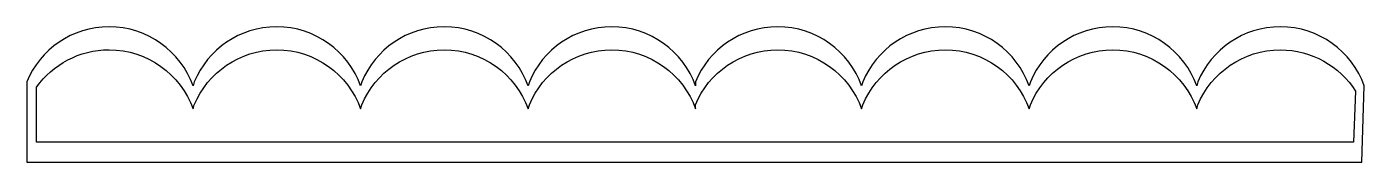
# Model space of a CAD drawing. Header units: centimetres. Extents: x -10.6 to 9.2, y -0.9 to 1.1.
import ezdxf

# ---------------------------------------------------------------- set-up
doc = ezdxf.new("R2010")
doc.units = ezdxf.units.CM
doc.header["$MEASUREMENT"] = 0
doc.layers.add('Camada 1', color=7, linetype='Continuous')

msp = doc.modelspace()

# ---------------------------------------------------------------- linework, layer by layer
at = {"layer": 'Camada 1'}
for points in [[(9.12291, -0.93494), (9.12291, -0.93494), (-10.61474, -0.93494), (-10.61474, -0.93494), (-10.61474, -0.93494), (-10.61474, -0.93494), (-10.61474, 0.25537), (-10.61474, 0.25537), (-10.61474, 0.25537), (-10.41654, 0.7326), (-9.94601, 1.0682), (-9.39705, 1.0682), (-9.39705, 1.0682), (-8.82499, 1.0682), (-8.33808, 0.70376), (-8.15578, 0.19444), (-8.15578, 0.19444), (-8.15578, 0.19444), (-8.13784, 0.2554), (-8.13784, 0.2554), (-8.13784, 0.2554), (-7.93964, 0.73263), (-7.46911, 1.06823), (-6.92015, 1.06823), (-6.92015, 1.06823), (-6.34809, 1.06823), (-5.86118, 0.70379), (-5.67888, 0.19447), (-5.67888, 0.19447), (-5.67888, 0.19447), (-5.66094, 0.25543), (-5.66094, 0.25543), (-5.66094, 0.25543), (-5.46274, 0.73266), (-4.99221, 1.06826), (-4.44325, 1.06826), (-4.44325, 1.06826), (-3.87119, 1.06826), (-3.38428, 0.70382), (-3.20198, 0.1945), (-3.20198, 0.1945), (-3.20198, 0.1945), (-3.18404, 0.25546), (-3.18404, 0.25546), (-3.18404, 0.25546), (-2.98587, 0.73269), (-2.51533, 1.06829), (-1.96635, 1.06829), (-1.96635, 1.06829), (-1.39432, 1.06829), (-0.90741, 0.70385), (-0.72508, 0.19453), (-0.72508, 0.19453), (-0.72508, 0.19453), (-0.7299, 0.25549), (-0.7299, 0.25549), (-0.7299, 0.25549), (-0.5317, 0.73272), (-0.06117, 1.06832), (0.48779, 1.06832), (0.48779, 1.06832), (1.05985, 1.06832), (1.54676, 0.70388), (1.72906, 0.19456), (1.72906, 0.19456), (1.72906, 0.19456), (1.747, 0.25552), (1.747, 0.25552), (1.747, 0.25552), (1.9452, 0.73275), (2.41573, 1.06835), (2.96469, 1.06835), (2.96469, 1.06835), (3.53675, 1.06835), (4.02366, 0.70391), (4.20596, 0.19459), (4.20596, 0.19459), (4.20596, 0.19459), (4.2239, 0.25555), (4.2239, 0.25555), (4.2239, 0.25555), (4.4221, 0.73278), (4.89263, 1.06838), (5.44159, 1.06838), (5.44159, 1.06838), (6.01362, 1.06838), (6.50056, 0.70394), (6.68286, 0.19462), (6.68286, 0.19462), (6.68286, 0.19462), (6.7008, 0.25558), (6.7008, 0.25558), (6.7008, 0.25558), (6.899, 0.73281), (7.36953, 1.06841), (7.91849, 1.06841), (7.91849, 1.06841), (8.49052, 1.06841), (8.97746, 0.70397), (9.15976, 0.19465), (9.15976, 0.19465), (9.15976, 0.19465), (9.12291, -0.93494), (9.12291, -0.93494)], [(9.03123, 0.11606), (8.79731, 0.48354), (8.38639, 0.72733), (7.91852, 0.72733), (7.91852, 0.72733), (7.36956, 0.72733), (6.89903, 0.39173), (6.70083, -0.08547), (6.70083, -0.08547), (6.70083, -0.08547), (6.68289, -0.14646), (6.68289, -0.14646), (6.68289, -0.14646), (6.50059, 0.36286), (6.01365, 0.72733), (5.44162, 0.72733), (5.44162, 0.72733), (4.89266, 0.72733), (4.42213, 0.39173), (4.22393, -0.08547), (4.22393, -0.08547), (4.22393, -0.08547), (4.20599, -0.14646), (4.20599, -0.14646), (4.20599, -0.14646), (4.02369, 0.36286), (3.53678, 0.72733), (2.96472, 0.72733), (2.96472, 0.72733), (2.41576, 0.72733), (1.94523, 0.39173), (1.74703, -0.08547), (1.74703, -0.08547), (1.74703, -0.08547), (1.72909, -0.14646), (1.72909, -0.14646), (1.72909, -0.14646), (1.54679, 0.36286), (1.05988, 0.72733), (0.48782, 0.72733), (0.48782, 0.72733), (-0.06114, 0.72733), (-0.53167, 0.39173), (-0.72987, -0.08547), (-0.72987, -0.08547), (-0.72987, -0.08547), (-0.72505, -0.14646), (-0.72505, -0.14646), (-0.72505, -0.14646), (-0.90737, 0.36286), (-1.39429, 0.72733), (-1.96632, 0.72733), (-1.96632, 0.72733), (-2.5153, 0.72733), (-2.98584, 0.39173), (-3.18401, -0.08547), (-3.18401, -0.08547), (-3.18401, -0.08547), (-3.20195, -0.14646), (-3.20195, -0.14646), (-3.20195, -0.14646), (-3.38425, 0.36286), (-3.87116, 0.72733), (-4.44322, 0.72733), (-4.44322, 0.72733), (-4.9922, 0.72733), (-5.46274, 0.39173), (-5.66091, -0.08547), (-5.66091, -0.08547), (-5.66091, -0.08547), (-5.67885, -0.14646), (-5.67885, -0.14646), (-5.67885, -0.14646), (-5.86115, 0.36286), (-6.34806, 0.72733), (-6.92012, 0.72733), (-6.92012, 0.72733), (-7.4691, 0.72733), (-7.93964, 0.39173), (-8.13781, -0.08547), (-8.13781, -0.08547), (-8.13781, -0.08547), (-8.15575, -0.14646), (-8.15575, -0.14646), (-8.15575, -0.14646), (-8.33805, 0.36286), (-8.82496, 0.72733), (-9.39702, 0.72733), (-9.39702, 0.72733), (-9.83864, 0.72733), (-10.22948, 0.51016), (-10.46864, 0.17676), (-10.46864, 0.17676), (-10.46864, 0.17676), (-10.46864, -0.63609), (-10.46864, -0.63609), (-10.46864, -0.63609), (-10.46864, -0.63609), (9.00142, -0.6361), (9.00142, -0.6361), (9.00142, -0.6361), (9.00142, -0.6361), (9.03123, 0.11606), (9.03123, 0.11606)]]:
    msp.add_open_spline(points, degree=3, knots=[0, 0, 0, 0, 0.03703704, 0.03703704, 0.03703704, 0.03703704, 0.07407407, 0.07407407, 0.07407407, 0.07407407, 0.11111111, 0.11111111, 0.11111111, 0.11111111, 0.14814815, 0.14814815, 0.14814815, 0.14814815, 0.18518519, 0.18518519, 0.18518519, 0.18518519, 0.22222222, 0.22222222, 0.22222222, 0.22222222, 0.25925926, 0.25925926, 0.25925926, 0.25925926, 0.2962963, 0.2962963, 0.2962963, 0.2962963, 0.33333333, 0.33333333, 0.33333333, 0.33333333, 0.37037037, 0.37037037, 0.37037037, 0.37037037, 0.40740741, 0.40740741, 0.40740741, 0.40740741, 0.44444444, 0.44444444, 0.44444444, 0.44444444, 0.48148148, 0.48148148, 0.48148148, 0.48148148, 0.51851852, 0.51851852, 0.51851852, 0.51851852, 0.55555556, 0.55555556, 0.55555556, 0.55555556, 0.59259259, 0.59259259, 0.59259259, 0.59259259, 0.62962963, 0.62962963, 0.62962963, 0.62962963, 0.66666667, 0.66666667, 0.66666667, 0.66666667, 0.7037037, 0.7037037, 0.7037037, 0.7037037, 0.74074074, 0.74074074, 0.74074074, 0.74074074, 0.77777778, 0.77777778, 0.77777778, 0.77777778, 0.81481481, 0.81481481, 0.81481481, 0.81481481, 0.85185185, 0.85185185, 0.85185185, 0.85185185, 0.88888889, 0.88888889, 0.88888889, 0.88888889, 0.92592593, 0.92592593, 0.92592593, 0.92592593, 1, 1, 1, 1], dxfattribs=at)

doc.saveas('drawing.dxf')
